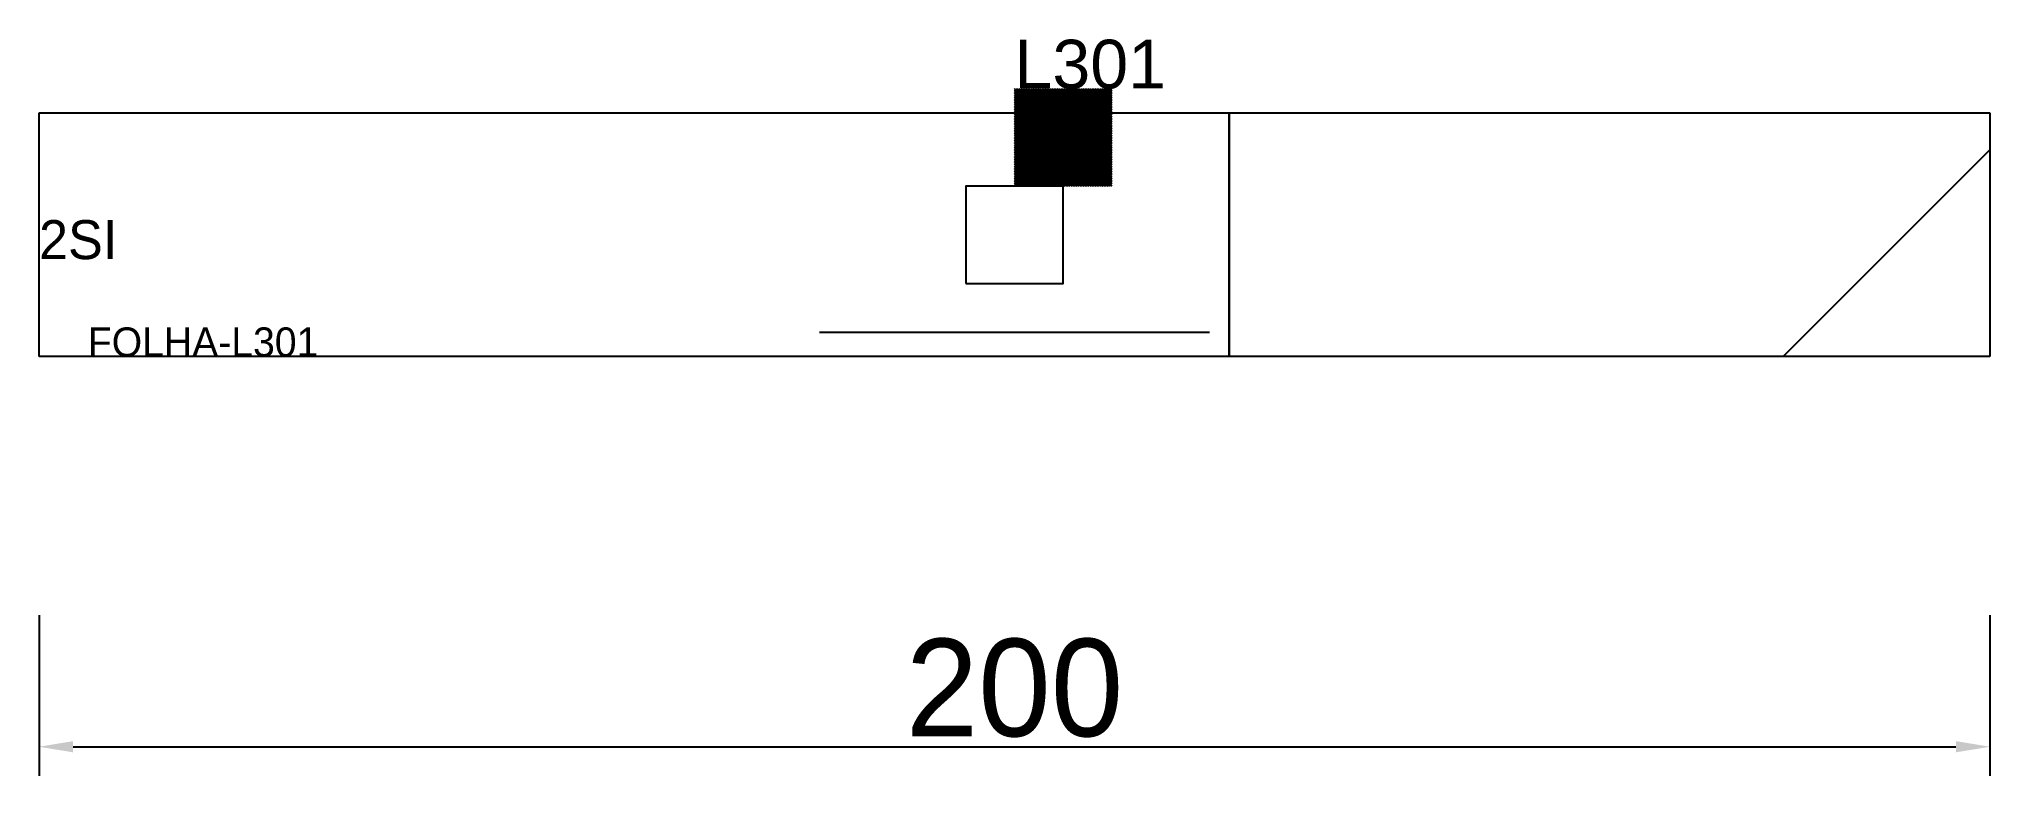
# Model space of a CAD drawing. Header units: metres. Extents: x 222 to 422, y 134 to 209.
import ezdxf

# ---------------------------------------------------------------- set-up
doc = ezdxf.new("R2010")
doc.units = ezdxf.units.M
for name, color, linetype in [('3', 3, 'CONTINUOUS'), ('COTA', 241, 'CONTINUOUS'), ('FOLHA', 255, 'CONTINUOUS'), ('Hachura', 251, 'CONTINUOUS'), ('NOMENCLATURA', 7, 'CONTINUOUS'), ('Nível', 160, 'CONTINUOUS'), ('Painéis', 200, 'CONTINUOUS'), ('Pilares', 5, 'CONTINUOUS'), ('REAPROVEITAMENTO', 251, 'CONTINUOUS'), ('SARR_2.2x7', 40, 'CONTINUOUS')]:
    doc.layers.add(name, color=color, linetype=linetype)
doc.styles.add('ARIAL', font='Arial.ttf')
doc.dimstyles.new('EZ DXF', dxfattribs={"dimtxt": 10, "dimasz": 3.5, "dimexe": 3, "dimexo": 1.5, "dimgap": 1, "dimtad": 1, "dimdec": 1, "dimdsep": 46, "dimcen": 2.5, "dimazin": 3, "dimtfac": 1, "dimtmove": 0, "dimatfit": 3})

msp = doc.modelspace()

# ---------------------------------------------------------------- hatches: boundary and pattern name
at = {"layer": 'Hachura'}
h = msp.add_hatch(dxfattribs=at)
h.set_pattern_fill('ANSI31', scale=50)
h.paths.add_polyline_path([(222.2, 201.5), (422.2, 201.5), (422.2, 176.5), (222.2, 176.5)])
h = msp.add_hatch(dxfattribs=at)
h.set_pattern_fill('ANSI31', scale=50)
h.paths.add_polyline_path([(222.2, 201.5), (422.2, 201.5), (422.2, 176.5), (222.2, 176.5)])
at = {"layer": 'Reaproveitamento'}
h = msp.add_hatch(dxfattribs=at)
h.set_pattern_fill('SOLID')
h.paths.add_polyline_path([(322.2, 194), (332.2, 194), (332.2, 204), (322.2, 204)])
h = msp.add_hatch(dxfattribs=at)
h.set_pattern_fill('SOLID')
h.paths.add_polyline_path([(322.2, 194), (332.2, 194), (332.2, 204), (322.2, 204)])

# ---------------------------------------------------------------- linework, layer by layer
at = {"layer": '3'}
msp.add_lwpolyline([(344.2, 176.5), (344.2, 201.5)], close=True, dxfattribs=at)
msp.add_lwpolyline([(344.2, 176.5), (344.2, 201.5)], close=True, dxfattribs=at)
at = {"layer": 'Painéis', "color": 200}
for p, q in [((222.2, 201.5), (422.2, 201.5)), ((222.2, 176.5), (222.2, 201.5)), ((222.2, 201.5), (422.2, 201.5)), ((222.2, 176.5), (222.2, 201.5)), ((422.2, 201.5), (422.2, 176.5)), ((422.2, 201.5), (422.2, 176.5)), ((422.2, 176.5), (222.2, 176.5)), ((422.2, 176.5), (222.2, 176.5))]:
    msp.add_line(p, q, dxfattribs=at)
at = {"layer": 'Pilares'}
msp.add_lwpolyline([(317.2, 184), (327.2, 184), (327.2, 194), (317.2, 194)], close=True, dxfattribs=at)
msp.add_lwpolyline([(317.2, 184), (327.2, 184), (327.2, 194), (317.2, 194)], close=True, dxfattribs=at)
at = {"layer": 'SARR_2.2x7'}
msp.add_line((302.2, 179), (342.2, 179), dxfattribs=at)
msp.add_line((302.2, 179), (342.2, 179), dxfattribs=at)

# ---------------------------------------------------------------- texts
at = {"layer": 'FOLHA'}
msp.add_text('FOLHA-L301', height=3, dxfattribs=at).set_placement((227.2, 176.5))
msp.add_text('FOLHA-L301', height=3, dxfattribs=at).set_placement((227.2, 176.5))
at = {"layer": 'NOMENCLATURA', "insert": (322.2, 209), "char_height": 5, "attachment_point": 1, "style": 'ARIAL'}
msp.add_mtext('L301', dxfattribs=at)
msp.add_mtext('L301', dxfattribs=at)
at = {"layer": 'Nível'}
msp.add_text('2SI', height=4, dxfattribs=at).set_placement((222.2, 186.5))
msp.add_text('2SI', height=4, dxfattribs=at).set_placement((222.2, 186.5))

# ---------------------------------------------------------------- dimensions: what is measured, and where the dimension line sits
at = {"layer": 'COTA'}
msp.add_linear_dim(base=(222.2, 136.5), p1=(222.2, 151.5), p2=(422.2, 151.5), dimstyle='EZ DXF', dxfattribs=at).render()
msp.add_linear_dim(base=(222.2, 136.5), p1=(222.2, 151.5), p2=(422.2, 151.5), dimstyle='EZ DXF', dxfattribs=at).render()

doc.saveas('drawing.dxf')
